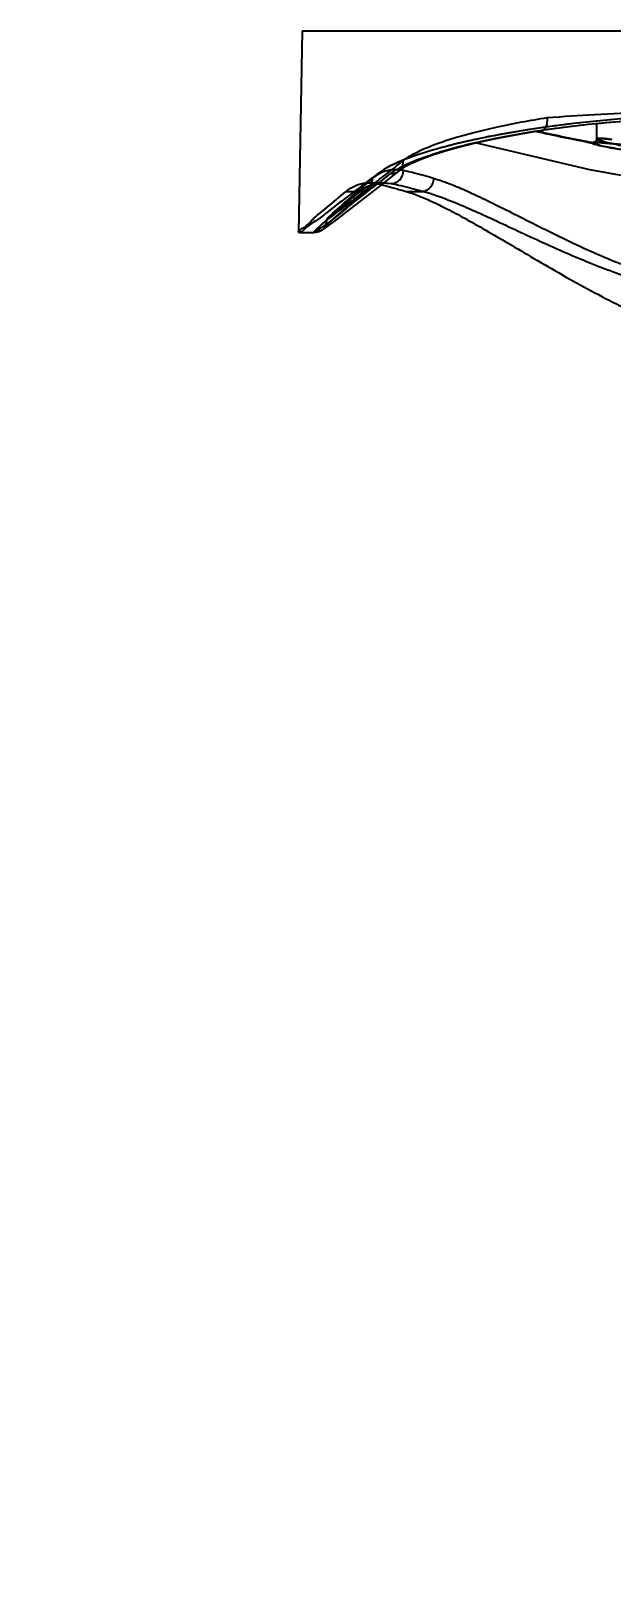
# Model space of a CAD drawing. Extents: x -4509 to -4089, y -1506 to -1209.
# Drawn here: x -4432.85 to -4425.66, y -1379.55 to -1360.23 of the extents above; entities that cross this region are included whole.
import ezdxf

# ---------------------------------------------------------------- set-up
doc = ezdxf.new("R2010")
doc.units = 0
doc.header["$LTSCALE"] = 7
doc.layers.get('Defpoints').update_dxf_attribs({"linetype": 'CONTINUOUS'})
doc.layers.add('0811-9_9_1_1DXF_CONTINUOUS_LINE', color=7, linetype='CONTINUOUS')
doc.layers.add('DWG', color=7, linetype='CONTINUOUS')
doc.styles.add('DD', font='romans', dxfattribs={"bigfont": 'GHS.shx'})
doc.dimstyles.new('CWC', dxfattribs={"dimscale": 0, "dimtxt": 3.5, "dimasz": 3, "dimexe": 2, "dimexo": 1, "dimgap": 1, "dimtad": 1, "dimdec": 4, "dimdsep": 46, "dimtxsty": 'DD', "dimcen": 3, "dimclrd": 2, "dimclre": 2, "dimclrt": 2, "dimadec": 3, "dimazin": 2, "dimtfac": 1, "dimtdec": 4, "dimtmove": 0, "dimatfit": 3, "dimfxl": 1, "dimtvp": 1, "dimtolj": 1, "dimtzin": 0, "dimlwd": -1, "dimlwe": -1, "dimarcsym": 0})

# ---------------------------------------------------------------- blocks, each defined once
blk = doc.blocks.new('*D1')
at = {"layer": 'Defpoints', "color": 0, "transparency": 16777216}
for p in [(-5050.242, -2463.818), (-5068.358, -2469.05), (-5050.242, -2469.05)]:
    blk.add_point(p, dxfattribs=at)
at = {"layer": 'DWG', "color": 2, "transparency": 16777216}
for p, q in [((-5068.358, -2468.05), (-5068.358, -2461.818)), ((-5050.242, -2468.05), (-5050.242, -2461.818)), ((-5068.358, -2463.818), (-5084.191, -2463.818)), ((-5053.242, -2463.818), (-5065.358, -2463.818))]:
    blk.add_line(p, q, dxfattribs=at)
for points in [[(-5065.358, -2463.318), (-5065.358, -2464.318), (-5068.358, -2463.818)], [(-5053.242, -2463.318), (-5053.242, -2464.318), (-5050.242, -2463.818)]]:
    blk.add_solid(points, dxfattribs=at)
at = {"layer": 'DWG', "color": 2, "transparency": 16777216, "insert": (-5078.191, -2460.152), "char_height": 3.5, "attachment_point": 5, "style": 'DD'}
blk.add_mtext('\\A1;(91)', dxfattribs=at)
blk = doc.blocks.new('*D8')
at = {"layer": 'Defpoints', "color": 0, "transparency": 16777216}
for p in [(-5061.499, -2391.054), (-5091.83, -2505.254), (-5061.499, -2505.254)]:
    blk.add_point(p, dxfattribs=at)
at = {"layer": 'DWG', "color": 2, "transparency": 16777216}
for p, q in [((-5084.092, -2391.054), (-5093.83, -2391.054)), ((-5062.499, -2391.054), (-5075.364, -2391.054)), ((-5091.83, -2394.054), (-5091.83, -2502.254)), ((-5062.499, -2505.254), (-5093.83, -2505.254))]:
    blk.add_line(p, q, dxfattribs=at)
for points in [[(-5092.33, -2394.054), (-5091.33, -2394.054), (-5091.83, -2391.054)], [(-5092.33, -2502.254), (-5091.33, -2502.254), (-5091.83, -2505.254)]]:
    blk.add_solid(points, dxfattribs=at)
at = {"layer": 'DWG', "color": 2, "transparency": 16777216, "insert": (-5094.58, -2448.154), "char_height": 3.5, "attachment_point": 5, "rotation": 90, "style": 'DD'}
blk.add_mtext('\\A1;570{\\H0.5x;\\S%%P5^ ;}', dxfattribs=at)

msp = doc.modelspace()

# ---------------------------------------------------------------- linework, layer by layer
at = {"layer": '0811-9_9_1_1DXF_CONTINUOUS_LINE', "color": 7, "linetype": 'Continuous'}
for p, q in [((-4429.49478, -1360.23127), (-4429.5383, -1362.72459)), ((-4420.43706, -1360.23127), (-4429.49478, -1360.23127))]:
    msp.add_line(p, q, dxfattribs=at)
at = {"layer": '0811-9_9_1_1DXF_CONTINUOUS_LINE', "color": 2, "linetype": 'Continuous'}
for p, q in [((-4425.84628, -1361.56479), (-4425.84628, -1361.37805)), ((-4428.30106, -1361.96264), (-4428.52174, -1362.13669)), ((-4428.52174, -1362.13669), (-4428.79838, -1362.35373)), ((-4428.67832, -1362.17829), (-4428.78029, -1362.26583)), ((-4428.66657, -1362.10857), (-4428.4972, -1362.10857)), ((-4428.95102, -1362.21531), (-4428.78242, -1362.21531)), ((-4428.87045, -1362.34366), (-4428.94916, -1362.41202)), ((-4428.79838, -1362.35373), (-4428.94004, -1362.46389)), ((-4428.78029, -1362.26583), (-4428.87045, -1362.34366)), ((-4428.20661, -1362.21531), (-4428.00694, -1362.21531)), ((-4429.11392, -1362.55737), (-4429.14109, -1362.58188)), ((-4429.07363, -1362.56641), (-4429.11808, -1362.59996)), ((-4429.07398, -1362.52172), (-4429.11392, -1362.55737)), ((-4429.01684, -1362.47125), (-4429.07398, -1362.52172)), ((-4429.0204, -1362.52579), (-4429.07363, -1362.56641)), ((-4428.94004, -1362.46389), (-4429.0204, -1362.52579)), ((-4428.94916, -1362.41202), (-4429.01684, -1362.47125)), ((-4429.53728, -1362.72544), (-4429.34958, -1362.72544)), ((-4429.20801, -1362.66584), (-4429.2183, -1362.67302)), ((-4429.19668, -1362.65779), (-4429.20801, -1362.66584)), ((-4429.19882, -1362.63533), (-4429.20516, -1362.64143)), ((-4429.19156, -1362.62844), (-4429.19882, -1362.63533)), ((-4429.18412, -1362.64876), (-4429.19668, -1362.65779)), ((-4429.18338, -1362.62076), (-4429.19156, -1362.62844)), ((-4429.17016, -1362.6386), (-4429.18412, -1362.64876)), ((-4429.17426, -1362.61227), (-4429.18338, -1362.62076)), ((-4429.15879, -1362.59801), (-4429.17426, -1362.61227)), ((-4429.14617, -1362.62092), (-4429.17016, -1362.6386)), ((-4429.14109, -1362.58188), (-4429.15879, -1362.59801)), ((-4429.11808, -1362.59996), (-4429.14617, -1362.62092))]:
    msp.add_line(p, q, dxfattribs=at)
for points in [[(-4425.26954, -1361.33122), (-4425.50669, -1361.34796), (-4425.73354, -1361.36702), (-4425.9495, -1361.38816), (-4426.15414, -1361.41114), (-4426.34705, -1361.43573), (-4426.52787, -1361.46165)], [(-4426.52788, -1361.46165), (-4426.81242, -1361.50814), (-4427.07526, -1361.55757), (-4427.31547, -1361.60919), (-4427.53212, -1361.66226), (-4427.72466, -1361.71608), (-4427.89228, -1361.76984), (-4428.03473, -1361.82282), (-4428.15085, -1361.8738), (-4428.23904, -1361.92072), (-4428.30058, -1361.96226)], [(-4425.87919, -1361.60977), (-4425.87681, -1361.60911), (-4425.87228, -1361.60727), (-4425.86617, -1361.60366), (-4425.8592, -1361.59757), (-4425.85269, -1361.58878), (-4425.84794, -1361.5773), (-4425.84629, -1361.56488)], [(-4425.68688, -1361.61995), (-4425.70357, -1361.61827), (-4425.71991, -1361.6167), (-4425.73578, -1361.61525), (-4425.75113, -1361.61393), (-4425.76587, -1361.61275), (-4425.77996, -1361.6117), (-4425.7933, -1361.61079), (-4425.80586, -1361.61002), (-4425.81758, -1361.6094), (-4425.82841, -1361.60893), (-4425.83831, -1361.60859), (-4425.84726, -1361.60839), (-4425.8552, -1361.60832), (-4425.86214, -1361.60837), (-4425.86796, -1361.60852), (-4425.87263, -1361.60876), (-4425.87604, -1361.60903), (-4425.87814, -1361.60927), (-4425.87874, -1361.60937), (-4425.8773, -1361.609), (-4425.87391, -1361.60778), (-4425.86802, -1361.60468), (-4425.86054, -1361.59876), (-4425.85343, -1361.58985), (-4425.84817, -1361.57794), (-4425.84629, -1361.56475)], [(-4420.43706, -1362.51474), (-4420.43954, -1362.5148), (-4421.80926, -1362.47943), (-4423.1803, -1362.37322), (-4424.55423, -1362.19571), (-4425.93238, -1361.94612), (-4427.3175, -1361.62303), (-4427.34265, -1361.61585)], [(-4420.43706, -1362.51474), (-4420.43954, -1362.5148), (-4421.80926, -1362.47943), (-4423.1803, -1362.37322), (-4424.55423, -1362.19571), (-4425.93238, -1361.94612), (-4427.3175, -1361.62303), (-4427.34265, -1361.61585)], [(-4425.68691, -1361.62061), (-4425.70896, -1361.6184), (-4425.72999, -1361.61641), (-4425.74992, -1361.61465), (-4425.76861, -1361.61313), (-4425.78601, -1361.61185), (-4425.80202, -1361.6108), (-4425.8166, -1361.60998), (-4425.8297, -1361.60937), (-4425.84132, -1361.60898), (-4425.85142, -1361.60878), (-4425.86003, -1361.60876), (-4425.86707, -1361.60888), (-4425.87263, -1361.60912), (-4425.87649, -1361.60941), (-4425.87868, -1361.60967), (-4425.87886, -1361.60969)], [(-4421.3609, -1361.78038), (-4422.27558, -1361.77248), (-4423.17969, -1361.75721), (-4424.05802, -1361.73031), (-4424.89293, -1361.68689), (-4425.68641, -1361.6208)], [(-4421.35821, -1361.78034), (-4422.27233, -1361.77225), (-4423.17576, -1361.75675), (-4424.05419, -1361.72964), (-4424.89051, -1361.68613), (-4425.68638, -1361.62013)], [(-4428.49614, -1362.10857), (-4428.53677, -1362.11129), (-4428.57377, -1362.11934), (-4428.60882, -1362.13268), (-4428.64367, -1362.15216), (-4428.6784, -1362.17835)], [(-4429.20516, -1362.64143), (-4429.21058, -1362.64673), (-4429.21294, -1362.64906), (-4429.21506, -1362.65117), (-4429.21692, -1362.65305), (-4429.21854, -1362.65471), (-4429.21992, -1362.65613), (-4429.22105, -1362.65731), (-4429.22194, -1362.65826), (-4429.2226, -1362.65897), (-4429.223, -1362.65941), (-4429.22315, -1362.65958), (-4429.22302, -1362.65943), (-4429.22261, -1362.65894), (-4429.22183, -1362.65799), (-4429.22071, -1362.65657), (-4429.21909, -1362.65441), (-4429.21702, -1362.65149), (-4429.21427, -1362.64733), (-4429.21098, -1362.64189), (-4429.20685, -1362.63416), (-4429.20228, -1362.62406), (-4429.19701, -1362.60901), (-4429.19255, -1362.58916), (-4429.19065, -1362.56178)], [(-4429.2183, -1362.67302), (-4429.22311, -1362.67633), (-4429.22771, -1362.67946), (-4429.23213, -1362.68243), (-4429.23639, -1362.68526), (-4429.24052, -1362.68795), (-4429.24453, -1362.69053), (-4429.2485, -1362.69302), (-4429.25242, -1362.69543), (-4429.25642, -1362.69782), (-4429.26049, -1362.70018), (-4429.26483, -1362.7026), (-4429.26945, -1362.70505), (-4429.2747, -1362.70768), (-4429.2806, -1362.71042), (-4429.28802, -1362.71354), (-4429.29695, -1362.71679), (-4429.30941, -1362.72043), (-4429.32513, -1362.72359), (-4429.34954, -1362.72543)]]:
    msp.add_lwpolyline(points, dxfattribs=at)
for centre, radius, start, end in [((-4420.12734, -1332.02906), 30.14511, 257.613093, 258.953355), ((-4420.12734, -1332.02906), 30.14511, 257.613093, 258.953355), ((-4420.12882, -1332.04918), 30.12493, 257.608652, 258.948242), ((-4420.13, -1331.9954), 30.17111, 257.661933, 258.979757), ((-4420.13, -1331.9954), 30.17111, 257.661933, 258.979757)]:
    msp.add_arc(centre, radius, start, end, dxfattribs=at)
for points, knots in [([(-4425.21339, -1361.29163), (-4425.43916, -1361.30625), (-4425.87935, -1361.34265), (-4426.51079, -1361.41943), (-4427.08407, -1361.51361), (-4427.58313, -1361.62035), (-4427.998, -1361.73487), (-4428.31797, -1361.85251), (-4428.494, -1361.94378), (-4428.55924, -1361.99394)], [0, 0, 0, 0, 0.19706484, 0.38463971, 0.55394516, 0.70292772, 0.82907511, 0.92831851, 1, 1, 1, 1]), ([(-4425.21193, -1361.29133), (-4425.43975, -1361.30607), (-4425.88375, -1361.34283), (-4426.52007, -1361.42048), (-4427.09628, -1361.5157), (-4427.5955, -1361.62319), (-4428.00751, -1361.73782), (-4428.32279, -1361.85467), (-4428.49519, -1361.94471), (-4428.55899, -1361.99376)], [0, 0, 0, 0, 0.19878849, 0.38782302, 0.5580489, 0.70713757, 0.83235564, 0.92992618, 1, 1, 1, 1]), ([(-4428.24367, -1361.83413), (-4428.21156, -1361.80784), (-4428.13229, -1361.75656), (-4427.99103, -1361.68708), (-4427.81427, -1361.61714), (-4427.60329, -1361.54783), (-4427.35957, -1361.48018), (-4426.97663, -1361.38958), (-4426.67248, -1361.33388), (-4426.46038, -1361.30052)], [0, 0, 0, 0, 0.06640237, 0.1502972, 0.25171787, 0.37033575, 0.50556779, 0.65638, 1, 1, 1, 1]), ([(-4426.55189, -1361.45984), (-4426.54157, -1361.46288), (-4426.51768, -1361.46308), (-4426.48747, -1361.44015), (-4426.4677, -1361.40239), (-4426.45777, -1361.35414), (-4426.45832, -1361.31892), (-4426.46036, -1361.30067)], [0, 0, 0, 0, 0.15154547, 0.31217256, 0.5077823, 0.74120601, 1, 1, 1, 1]), ([(-4426.55189, -1361.45984), (-4426.42367, -1361.44032), (-4426.15508, -1361.40433), (-4425.73087, -1361.36019), (-4425.43495, -1361.33751), (-4425.27975, -1361.32755)], [0, 0, 0, 0, 0.30412841, 0.63533562, 1, 1, 1, 1]), ([(-4426.46036, -1361.30068), (-4426.26478, -1361.28522), (-4425.85692, -1361.2589), (-4425.4486, -1361.24145), (-4425.23626, -1361.23438)], [0, 0, 0, 0, 0.48009604, 1, 1, 1, 1]), ([(-4428.40023, -1361.99499), (-4428.33572, -1361.94765), (-4428.17658, -1361.85889), (-4427.89077, -1361.75339), (-4427.5247, -1361.64783), (-4427.07107, -1361.54574), (-4426.73452, -1361.48792), (-4426.55189, -1361.45984)], [0, 0, 0, 0, 0.12395611, 0.28012941, 0.47122294, 0.71377823, 1, 1, 1, 1]), ([(-4425.68843, -1361.61962), (-4425.71883, -1361.61647), (-4425.77086, -1361.61025), (-4425.84675, -1361.61007), (-4425.87601, -1361.60357), (-4425.90578, -1361.6125), (-4425.90338, -1361.61563)], [0, 0, 0, 0, 0.42173884, 0.75316491, 0.94550396, 1, 1, 1, 1]), ([(-4425.90364, -1361.61542), (-4425.89654, -1361.61652), (-4425.88199, -1361.61559), (-4425.86259, -1361.60527), (-4425.84916, -1361.58786), (-4425.84592, -1361.57326), (-4425.84589, -1361.56617)], [0, 0, 0, 0, 0.25238441, 0.4933463, 0.75087485, 1, 1, 1, 1]), ([(-4425.90364, -1361.61542), (-4425.89654, -1361.61652), (-4425.88199, -1361.61559), (-4425.86259, -1361.60527), (-4425.84916, -1361.58786), (-4425.84592, -1361.57326), (-4425.84589, -1361.56617)], [0, 0, 0, 0, 0.25238441, 0.4933463, 0.75087485, 1, 1, 1, 1]), ([(-4425.90338, -1361.61563), (-4425.90036, -1361.61609), (-4425.89526, -1361.61639), (-4425.88831, -1361.61575), (-4425.8826, -1361.61453), (-4425.87706, -1361.61268), (-4425.86954, -1361.60913), (-4425.86043, -1361.60245), (-4425.85161, -1361.59121), (-4425.84668, -1361.5786), (-4425.84567, -1361.57001), (-4425.84567, -1361.56637)], [0, 0, 0, 0, 0.10666204, 0.17727078, 0.24367439, 0.31010735, 0.38080999, 0.53390858, 0.69998646, 0.8732441, 1, 1, 1, 1]), ([(-4425.90338, -1361.61563), (-4425.90036, -1361.61609), (-4425.89526, -1361.61639), (-4425.88831, -1361.61575), (-4425.8826, -1361.61453), (-4425.87706, -1361.61268), (-4425.86954, -1361.60913), (-4425.86043, -1361.60245), (-4425.85161, -1361.59121), (-4425.84668, -1361.5786), (-4425.84567, -1361.57001), (-4425.84567, -1361.56637)], [0, 0, 0, 0, 0.10666204, 0.17727078, 0.24367439, 0.31010735, 0.38080999, 0.53390858, 0.69998646, 0.8732441, 1, 1, 1, 1]), ([(-4425.84063, -1361.56088), (-4425.84058, -1361.56803), (-4425.84354, -1361.58246), (-4425.85656, -1361.60012), (-4425.87577, -1361.61059), (-4425.89044, -1361.61134), (-4425.89741, -1361.61015)], [0, 0, 0, 0, 0.25214993, 0.50169521, 0.75059635, 1, 1, 1, 1]), ([(-4425.84063, -1361.56088), (-4425.84058, -1361.56803), (-4425.84354, -1361.58246), (-4425.85656, -1361.60012), (-4425.87577, -1361.61059), (-4425.89044, -1361.61134), (-4425.89741, -1361.61015)], [0, 0, 0, 0, 0.25214993, 0.50169521, 0.75059635, 1, 1, 1, 1]), ([(-4425.66242, -1361.57034), (-4425.68734, -1361.56721), (-4425.73091, -1361.56256), (-4425.79197, -1361.55799), (-4425.82145, -1361.55859), (-4425.84628, -1361.55999), (-4425.84628, -1361.56461)], [0, 0, 0, 0, 0.40629257, 0.72832332, 0.92526364, 1, 1, 1, 1]), ([(-4425.84589, -1361.56617), (-4425.84226, -1361.57285), (-4425.81571, -1361.58076), (-4425.77175, -1361.59691), (-4425.70072, -1361.61362), (-4425.61603, -1361.63211), (-4425.52382, -1361.64872), (-4425.46107, -1361.65825), (-4425.43022, -1361.66224)], [0, 0, 0, 0, 0.05329188, 0.17175317, 0.34494861, 0.55534797, 0.78211397, 1, 1, 1, 1]), ([(-4425.43023, -1361.66206), (-4425.46075, -1361.65812), (-4425.52284, -1361.64869), (-4425.61416, -1361.63228), (-4425.6985, -1361.614), (-4425.76936, -1361.59728), (-4425.81467, -1361.58115), (-4425.84123, -1361.57306), (-4425.84567, -1361.56637)], [0, 0, 0, 0, 0.21573877, 0.44032209, 0.64962649, 0.82310905, 0.94375905, 1, 1, 1, 1]), ([(-4425.84063, -1361.56088), (-4425.82905, -1361.55819), (-4425.79738, -1361.55881), (-4425.73813, -1361.56216), (-4425.69059, -1361.5676), (-4425.66242, -1361.57101)], [0, 0, 0, 0, 0.19934628, 0.52391949, 1, 1, 1, 1]), ([(-4425.90364, -1361.61542), (-4425.9044, -1361.61422), (-4425.90183, -1361.61056), (-4425.89894, -1361.61047), (-4425.89741, -1361.61014)], [0, 0, 0, 0, 0.47554832, 1, 1, 1, 1]), ([(-4425.41794, -1361.71159), (-4425.454, -1361.70759), (-4425.52566, -1361.69834), (-4425.63252, -1361.68204), (-4425.73002, -1361.66345), (-4425.81322, -1361.64737), (-4425.86535, -1361.63003), (-4425.89816, -1361.62371), (-4425.90364, -1361.61542)], [0, 0, 0, 0, 0.21916068, 0.43668273, 0.65194952, 0.8218766, 0.94000474, 1, 1, 1, 1]), ([(-4425.90338, -1361.61562), (-4425.89679, -1361.62401), (-4425.86231, -1361.63093), (-4425.80679, -1361.64852), (-4425.72177, -1361.66509), (-4425.62336, -1361.68327), (-4425.51951, -1361.69906), (-4425.45084, -1361.70778), (-4425.41794, -1361.71141)], [0, 0, 0, 0, 0.06447983, 0.19243339, 0.36569654, 0.58137989, 0.79989071, 1, 1, 1, 1]), ([(-4425.89741, -1361.61015), (-4425.8839, -1361.60725), (-4425.84668, -1361.60829), (-4425.77722, -1361.61135), (-4425.72134, -1361.61685), (-4425.68845, -1361.62029)], [0, 0, 0, 0, 0.19782662, 0.52638434, 1, 1, 1, 1]), ([(-4425.68843, -1361.61962), (-4425.49488, -1361.63936), (-4425.10397, -1361.67329), (-4424.5513, -1361.70743), (-4424.02968, -1361.73108), (-4423.56229, -1361.74683), (-4423.11191, -1361.75809), (-4422.72018, -1361.76551), (-4422.36707, -1361.77065), (-4422.02889, -1361.77461), (-4421.66539, -1361.77788), (-4421.28625, -1361.78037), (-4420.91598, -1361.78185), (-4420.63603, -1361.78236), (-4420.47635, -1361.78242), (-4420.43706, -1361.78242)], [0, 0, 0, 0, 0.055527652, 0.111972511, 0.158025579, 0.204548619, 0.245444152, 0.28660646, 0.316370924, 0.346234488, 0.383129959, 0.420120897, 0.454447256, 0.488806716, 0.500020905, 0.500020905, 0.500020905, 0.500020905]), ([(-4420.43706, -1361.78242), (-4420.43717, -1361.78242), (-4420.88607, -1361.78247), (-4421.77936, -1361.7788), (-4423.1082, -1361.7624), (-4424.41063, -1361.72204), (-4425.26776, -1361.66386), (-4425.6884, -1361.62031)], [0.49997572, 0.49997572, 0.49997572, 0.49997572, 0.500007966, 0.628099177, 0.754939969, 0.879298735, 1, 1, 1, 1]), ([(-4429.19066, -1362.56131), (-4429.19066, -1362.56153), (-4429.19047, -1362.56205), (-4429.18952, -1362.56221), (-4429.18832, -1362.56197), (-4429.18665, -1362.56139), (-4429.18454, -1362.56044), (-4429.18073, -1362.55847), (-4429.17484, -1362.555), (-4429.1664, -1362.54963), (-4429.15609, -1362.54272), (-4429.14392, -1362.53429), (-4429.12391, -1362.52006), (-4429.09428, -1362.4984), (-4429.05324, -1362.46774), (-4429.00478, -1362.43098), (-4428.9253, -1362.37001), (-4428.80776, -1362.27868), (-4428.64512, -1362.15115), (-4428.45383, -1362.00026), (-4428.31688, -1361.89183), (-4428.24369, -1361.83381)], [0, 0, 0, 0, 0.00055456, 0.00118577, 0.00218868, 0.00364772, 0.00558846, 0.0080211, 0.01437897, 0.0227405, 0.03311159, 0.04549403, 0.05988784, 0.09470518, 0.13755161, 0.18841116, 0.24726629, 0.3888318, 0.56180953, 0.76569947, 1, 1, 1, 1]), ([(-4428.24163, -1361.95569), (-4428.28728, -1361.9467), (-4428.37904, -1361.93997), (-4428.51335, -1361.97422), (-4428.58973, -1362.02429), (-4428.62446, -1362.05405)], [0, 0, 0, 0, 0.34151844, 0.66424528, 1, 1, 1, 1]), ([(-4428.40023, -1361.99499), (-4428.38021, -1361.99565), (-4428.33781, -1361.98881), (-4428.28308, -1361.95295), (-4428.24864, -1361.89716), (-4428.24265, -1361.85443), (-4428.24366, -1361.83426)], [0, 0, 0, 0, 0.23969395, 0.49859336, 0.75840293, 1, 1, 1, 1]), ([(-4428.39828, -1362.11833), (-4428.37753, -1362.11816), (-4428.3357, -1362.10919), (-4428.2836, -1362.07243), (-4428.24923, -1362.01867), (-4428.24145, -1361.97654), (-4428.24163, -1361.95568)], [0, 0, 0, 0, 0.24991162, 0.49877786, 0.74890528, 1, 1, 1, 1]), ([(-4427.86405, -1362.05404), (-4427.93845, -1362.03331), (-4428.04135, -1362.00466), (-4428.16732, -1361.97226), (-4428.21882, -1361.96034), (-4428.24163, -1361.95574)], [0, 0, 0, 0, 0.59372497, 0.821108, 1, 1, 1, 1]), ([(-4428.55899, -1361.99376), (-4428.66479, -1362.07511), (-4428.85509, -1362.22312), (-4429.11161, -1362.41247), (-4429.30131, -1362.57117), (-4429.43909, -1362.64086), (-4429.49909, -1362.72837), (-4429.5583, -1362.71159), (-4429.42668, -1362.63933), (-4429.36523, -1362.55263), (-4429.16102, -1362.3955), (-4429.03073, -1362.28163), (-4428.95103, -1362.21531)], [0, 0, 0, 0, 0.20136827, 0.36275615, 0.48431419, 0.56615487, 0.6083998, 0.61270747, 0.65003984, 0.72694993, 0.84356211, 1, 1, 1, 1]), ([(-4428.78242, -1362.21531), (-4428.9173, -1362.33118), (-4429.01054, -1362.41884), (-4429.41979, -1362.7655), (-4429.15051, -1362.60142), (-4428.90215, -1362.37845), (-4428.58504, -1362.14138), (-4428.40023, -1361.99499)], [0, 0, 0, 0, 0.27381431, 0.38811417, 0.43375051, 0.63694658, 1, 1, 1, 1]), ([(-4428.62447, -1362.05383), (-4428.66851, -1362.09169), (-4428.7509, -1362.16271), (-4428.86564, -1362.26234), (-4428.96303, -1362.34772), (-4429.03317, -1362.40999), (-4429.08043, -1362.45261), (-4429.10933, -1362.479), (-4429.1338, -1362.50172), (-4429.15384, -1362.52076), (-4429.16944, -1362.53612), (-4429.17961, -1362.54669), (-4429.18543, -1362.55335), (-4429.18826, -1362.55691), (-4429.18995, -1362.55949), (-4429.19067, -1362.56105), (-4429.19066, -1362.56165)], [0, 0, 0, 0, 0.22891122, 0.42864997, 0.59889863, 0.73934138, 0.79829294, 0.84970616, 0.89357319, 0.929888, 0.95864819, 0.97986034, 0.98764578, 0.99356437, 0.99764678, 1, 1, 1, 1]), ([(-4428.95102, -1362.21531), (-4428.91507, -1362.1854), (-4428.83661, -1362.13541), (-4428.69983, -1362.10226), (-4428.60706, -1362.11032), (-4428.56116, -1362.12008)], [0, 0, 0, 0, 0.33810478, 0.66072867, 1, 1, 1, 1]), ([(-4428.7824, -1362.21531), (-4428.76138, -1362.21576), (-4428.71887, -1362.20805), (-4428.66541, -1362.17215), (-4428.63059, -1362.11789), (-4428.62366, -1362.07514), (-4428.62446, -1362.05405)], [0, 0, 0, 0, 0.25095127, 0.49931928, 0.74805938, 1, 1, 1, 1]), ([(-4428.7824, -1362.21531), (-4428.75596, -1362.19297), (-4428.69965, -1362.15417), (-4428.60433, -1362.11748), (-4428.50219, -1362.10474), (-4428.43308, -1362.11166), (-4428.39826, -1362.11833)], [0, 0, 0, 0, 0.25338818, 0.49579498, 0.74045202, 1, 1, 1, 1]), ([(-4428.56116, -1362.12008), (-4428.53099, -1362.1265), (-4428.46139, -1362.14373), (-4428.34335, -1362.17604), (-4428.25534, -1362.20127), (-4428.20661, -1362.21531)], [0, 0, 0, 0, 0.25200213, 0.58564275, 1, 1, 1, 1]), ([(-4428.00694, -1362.21531), (-4428.06137, -1362.20088), (-4428.15929, -1362.17496), (-4428.28957, -1362.14195), (-4428.36575, -1362.12457), (-4428.39828, -1362.11833)], [0, 0, 0, 0, 0.41889356, 0.7535786, 1, 1, 1, 1]), ([(-4428.00694, -1362.21531), (-4427.98923, -1362.21411), (-4427.95176, -1362.20359), (-4427.90465, -1362.16648), (-4427.87309, -1362.11368), (-4427.86481, -1362.07344), (-4427.86405, -1362.05398)], [0, 0, 0, 0, 0.22755312, 0.4840474, 0.75038596, 1, 1, 1, 1]), ([(-4427.86405, -1362.05398), (-4427.81215, -1362.06844), (-4427.69925, -1362.10646), (-4427.5174, -1362.18053), (-4427.30557, -1362.27735), (-4427.06137, -1362.39673), (-4426.78419, -1362.53684), (-4426.47622, -1362.69257), (-4426.1445, -1362.85489), (-4425.80016, -1363.01122), (-4425.45882, -1363.14906), (-4425.2317, -1363.22632), (-4425.12199, -1363.26026)], [0, 0, 0, 0, 0.05388683, 0.11899762, 0.19633801, 0.28679023, 0.39084626, 0.50698105, 0.63196093, 0.76019743, 0.88513433, 1, 1, 1, 1]), ([(-4428.20661, -1362.21531), (-4428.15839, -1362.22921), (-4428.05388, -1362.26587), (-4427.88658, -1362.33827), (-4427.69301, -1362.43377), (-4427.47092, -1362.55312), (-4427.21818, -1362.69658), (-4426.93343, -1362.86327), (-4426.61772, -1363.04971), (-4426.27654, -1363.24823), (-4425.92169, -1363.44601), (-4425.57064, -1363.62694), (-4425.33705, -1363.73362), (-4425.22443, -1363.78072)], [0, 0, 0, 0, 0.0446422, 0.0983647, 0.16208492, 0.23657786, 0.32262157, 0.4205843, 0.53007852, 0.64877331, 0.771712, 0.89140569, 1, 1, 1, 1]), ([(-4425.16531, -1363.37166), (-4425.39734, -1363.30402), (-4425.85337, -1363.1437), (-4426.50216, -1362.86102), (-4427.09387, -1362.58005), (-4427.58653, -1362.35641), (-4427.88452, -1362.24852), (-4428.00694, -1362.21531)], [0, 0, 0, 0, 0.23612816, 0.47144138, 0.6911807, 0.87607234, 1, 1, 1, 1])]:
    msp.add_open_spline(points, degree=3, knots=knots, dxfattribs=at)

# ---------------------------------------------------------------- dimensions: what is measured, and where the dimension line sits
at = {"layer": 'DWG'}
dim = msp.add_linear_dim(base=(-4452.96708, -1396.4348), p1=(-4422.6366, -1282.2348), p2=(-4422.6366, -1396.4348), angle=90, text='570{\\H0.5x;\\S%%P5^ ;}', dimstyle='CWC', override={"dimscale": 1}, dxfattribs=at)
dim.commit()
dim.dimension.update_dxf_attribs({"geometry": '*D8', "text_midpoint": (-4455.71708, -1339.3348), "insert": (638.86273, 1108.81904)})
dim = msp.add_linear_dim(base=(-4411.37934, -1354.99929), p1=(-4429.49478, -1360.23127), p2=(-4411.37934, -1360.23127), text='(91)', dimstyle='CWC', override={"dimscale": 1}, dxfattribs=at)
dim.commit()
dim.dimension.update_dxf_attribs({"geometry": '*D1', "text_midpoint": (-4439.32811, -1354.99929), "dimtype": 128, "insert": (638.86273, 1108.81904)})

doc.saveas('drawing.dxf')
